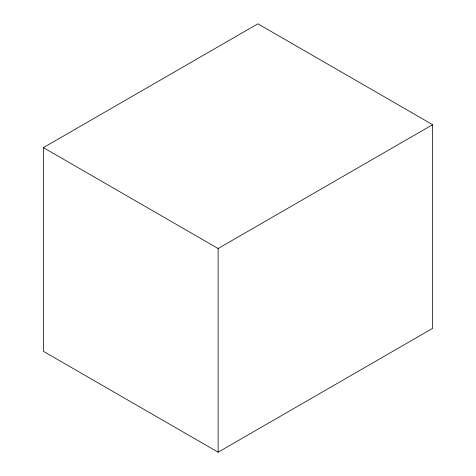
<?xml version="1.0" encoding="UTF-8"?>
<svg xmlns="http://www.w3.org/2000/svg" width="476" height="476" viewBox="0 0 476 476"><rect width="100%" height="100%" fill="white"/><g stroke="black" fill="none" stroke-linecap="round" stroke-linejoin="round"><path stroke-width="0.71" d="M43.387 147.631L257.873 23.8L432.613 124.682L432.613 328.369L218.127 452.2L43.387 351.318L43.387 147.631L218.127 248.52L432.613 124.682M218.127 248.52L218.127 452.2"/></g></svg>
